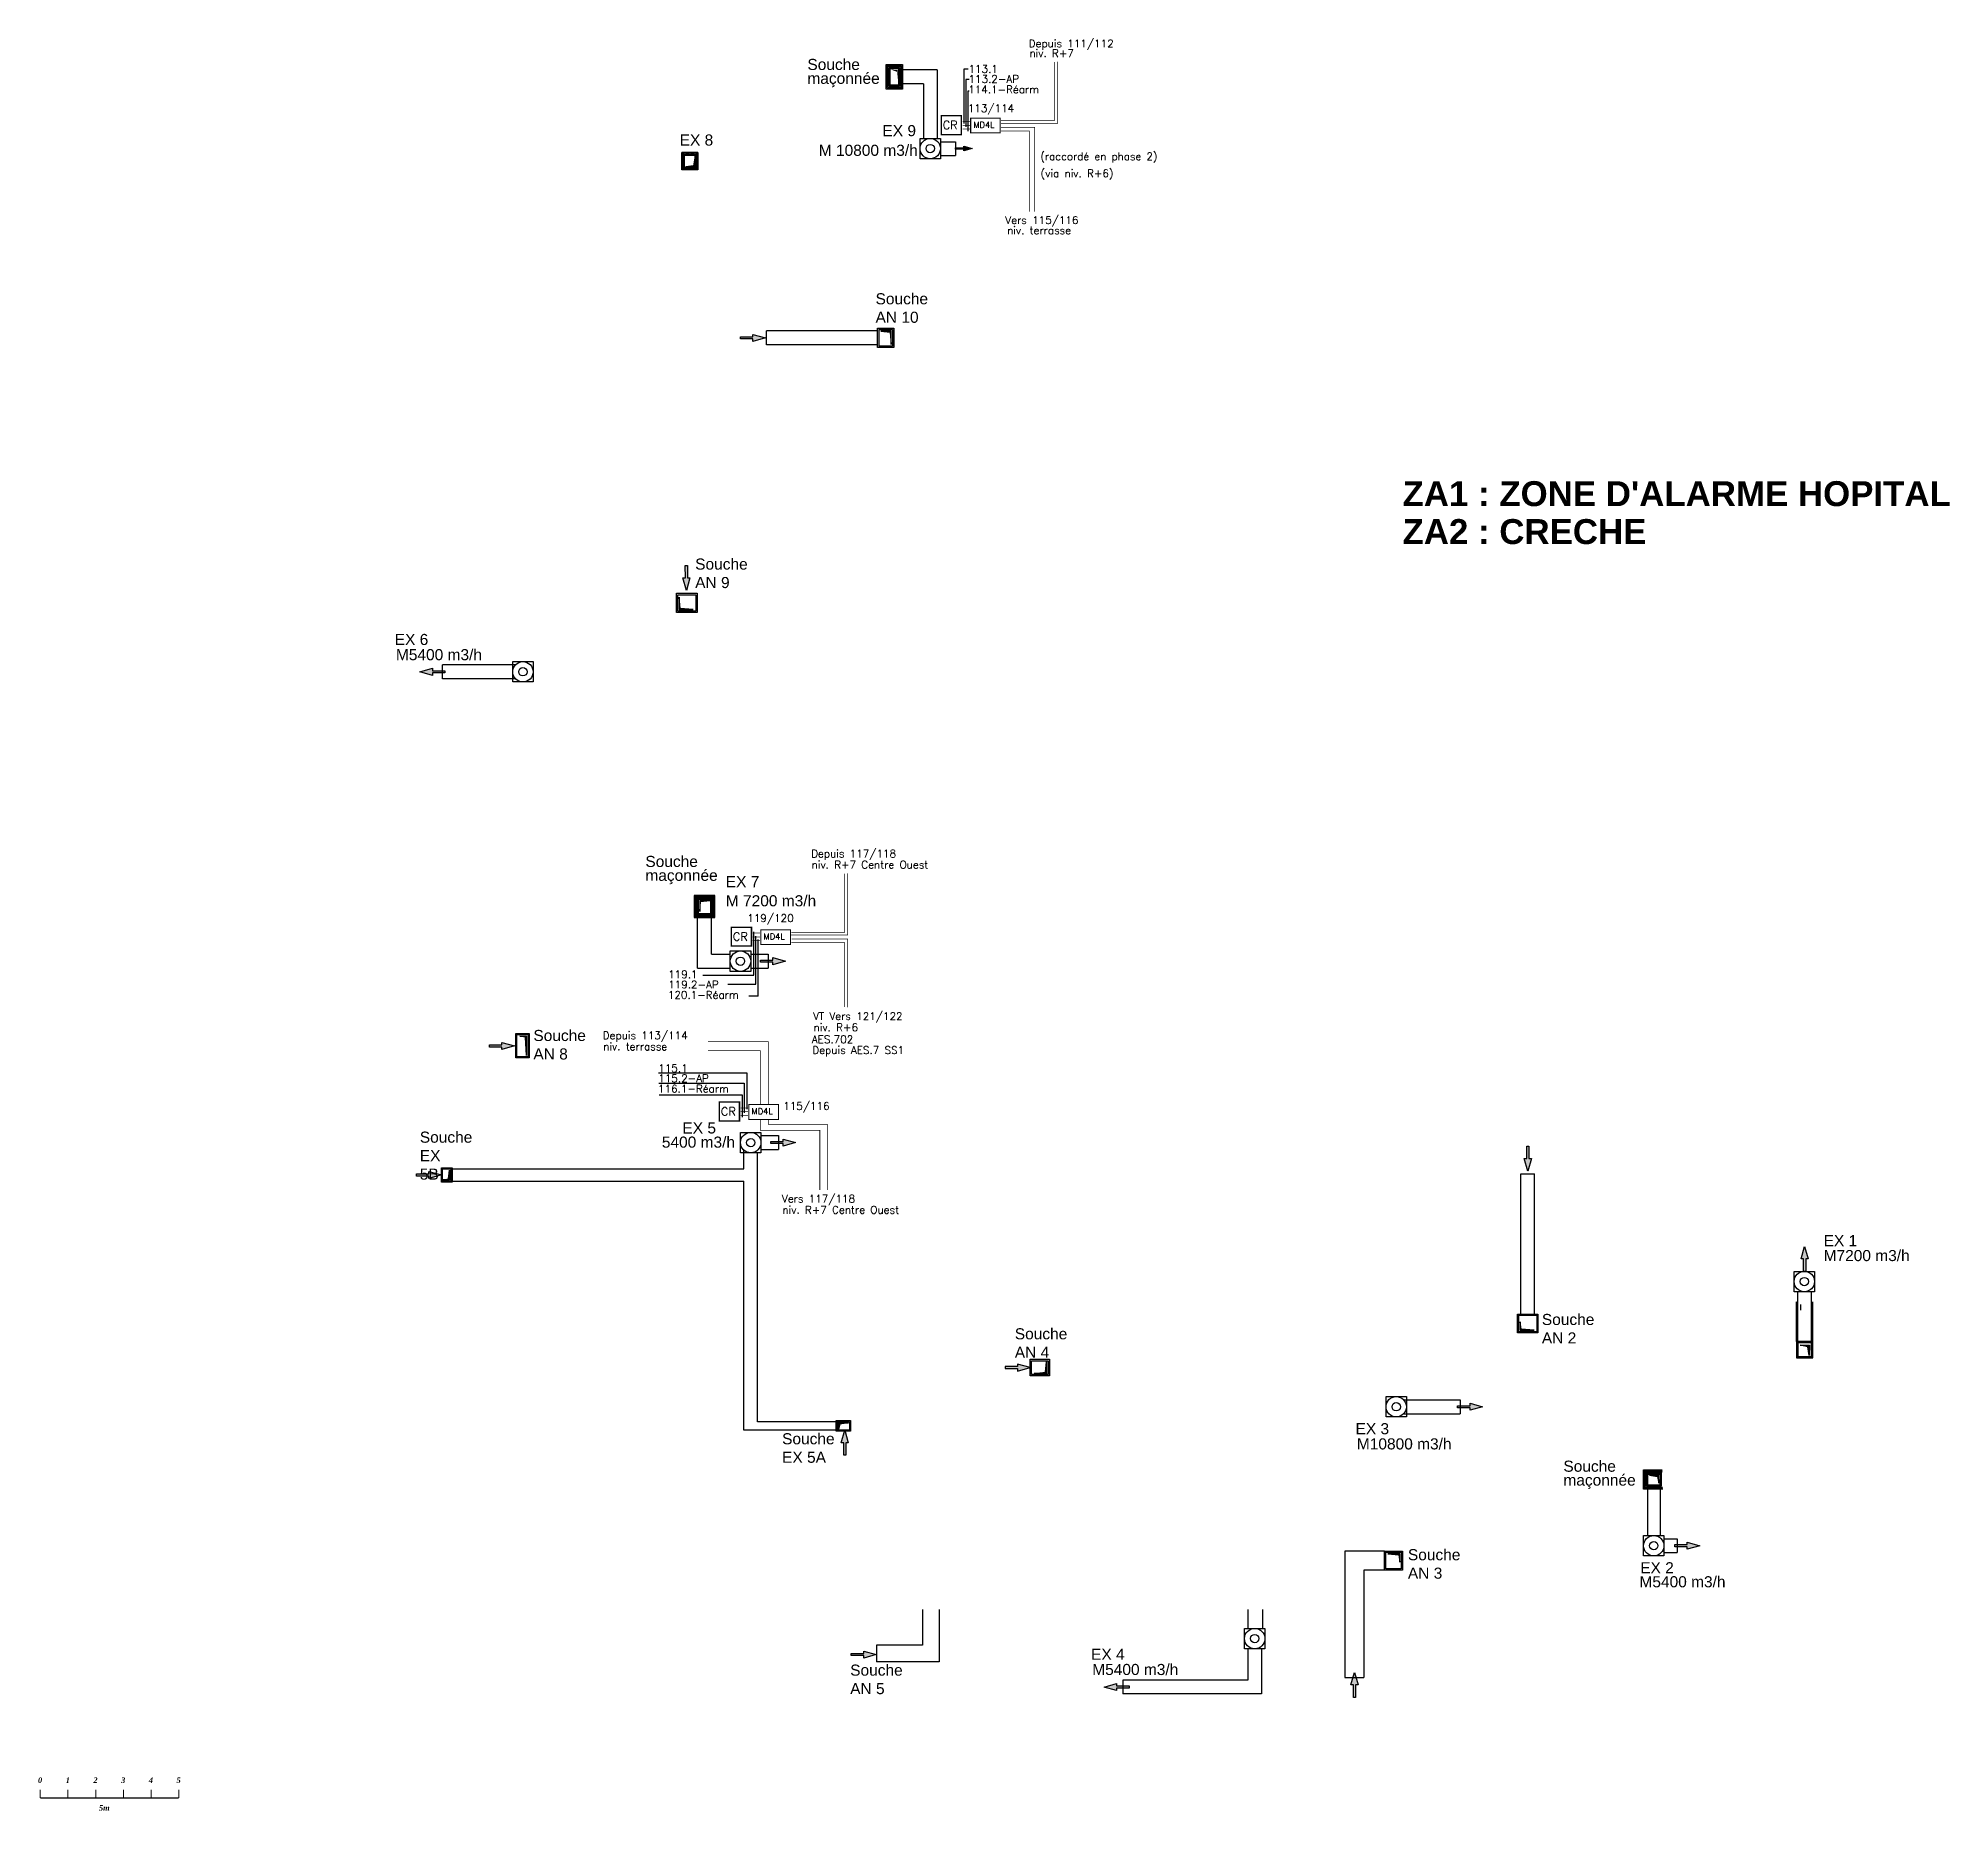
# Model space of a CAD drawing. Header units: millimetres. Extents: x -9.3 to 59.7, y -11.3 to 52.7.
import ezdxf
from ezdxf.enums import TextEntityAlignment as Align

# ---------------------------------------------------------------- set-up
doc = ezdxf.new("R2010")
doc.units = ezdxf.units.MM
doc.linetypes.add('CACHE2', pattern=[4.7625, 3.175, -1.5875])
doc.linetypes.add('SLD', pattern=[0])
for name, color, linetype in [('003 Mur porteur', 7, 'Continuous'), ('50-EXT', 10, 'Continuous'), ('51-AN', 140, 'Continuous'), ('AN', 140, 'Continuous'), ('ATEIS MISE EN SECURITE', 7, 'Continuous'), ('ATEIS ZONES MES', 7, 'Continuous'), ('BEG-EXT', 10, 'Continuous'), ('EXT', 10, 'Continuous'), ('SSI_DF_EX', 10, 'Continuous')]:
    doc.layers.add(name, color=color, linetype=linetype)
doc.styles.add('ARIAL', font='arial.ttf')
doc.styles.add('HELVL', font='ROMAND.SHX')
doc.styles.add('JOHNSON', font='')
doc.styles.add('ROMANC', font='romanc')
doc.styles.add('ROMANC9', font='')
doc.styles.get("Standard").update_dxf_attribs({"font": 'arial.ttf'})
doc.styles.get('JOHNSON').set_extended_font_data('Arial', bold=True)
doc.styles.get('ROMANC9').set_extended_font_data('Times New Roman', italic=True, bold=True)
pattern_1 = [(45, (-145.114403, -56.552166), (-0.026516504, 0.026516504), [])]
pattern_2 = [(45, (-145.43144, -56.552166), (-0.026516504, 0.026516504), [])]
pattern_3 = [(45, (-145.114403, -56.552166), (-0.0176776695, 0.0176776695), [])]

# ---------------------------------------------------------------- blocks, each defined once
blk = doc.blocks.new('ECHELLE')
at = {"linetype": 'Continuous', "lineweight": 20}
for p, q in [((0, 3), (0, 0)), ((10, 0), (10, 3)), ((20, 0), (20, 3)), ((30, 0), (30, 3)), ((40, 0), (40, 3)), ((50, 0), (50, 3))]:
    blk.add_line(p, q, dxfattribs=at)
at = {"linetype": 'Continuous', "lineweight": 20, "const_width": 0.5, "flags": 128}
blk.add_lwpolyline([(0, 0), (50, 0)], dxfattribs=at)
at = {"linetype": 'Continuous', "style": 'ROMANC9'}
for s, p in [('0', (-0.83, 5.42)), ('1', (9.17, 5.42)), ('2', (19.17, 5.42)), ('3', (29.17, 5.42)), ('4', (39.17, 5.42)), ('5', (49.17, 5.42)), ('5m', (21.17, -4.58))]:
    blk.add_text(s, height=2, dxfattribs=at).set_placement(p)
blk = doc.blocks.new('w-SSI-Flèche-DF')
blk.add_hatch(color=256).paths.add_polyline_path([(30, 8.5), (30, 2.5), (0, 2.5), (0, -2.5), (30, -2.5), (30, -8.5), (60, 0)])
blk.add_lwpolyline([(30, 8.5), (60, 0), (30, -8.5), (30, -2.5), (0, -2.5), (0, 2.5), (30, 2.5), (30, 8.5)])
blk = doc.blocks.new('A$C20DD5AA8')
at = {"color": 4, "linetype": 'Continuous', "const_width": 0.364}
blk.add_lwpolyline([(0.18, 5.52), (0.18, 0.18), (10.88, 0.18), (10.88, 5.52)], close=True, dxfattribs=at)
at = {"linetype": 'Continuous', "style": 'ROMANC'}
blk.add_text('MD4L', height=2.183, dxfattribs=at).set_placement((1.13, 2))
blk = doc.blocks.new('COFFRET DE RELAYAGE VENTILATEUR')
at = {"color": 4, "linetype": 'Continuous', "const_width": 0.02}
blk.add_lwpolyline([(0, 0.275), (0, 0), (0.292, 0), (0.292, 0.275)], close=True, dxfattribs=at)
at = {"linetype": 'SLD', "style": 'ROMANC'}
blk.add_text('CR', height=0.1211, dxfattribs=at).set_placement((0.021, 0.079))

msp = doc.modelspace()

# ---------------------------------------------------------------- hatches: boundary and pattern name
at = {"layer": '50-EXT', "lineweight": 9}
h = msp.add_hatch(dxfattribs=at)
h.set_pattern_fill('ANSI31', color=9, scale=0.3)
h.set_pattern_definition(pattern_2)
h.paths.add_polyline_path([(21.5, 50.84), (21.343, 50.84), (21.343, 51.72), (21.923, 51.72), (21.923, 50.84)])
h.paths.add_polyline_path([(21.403, 50.9), (21.403, 51.66), (21.863, 51.66), (21.863, 50.9)], flags=16)
h = msp.add_hatch(dxfattribs=at)
h.set_pattern_fill('ANSI31', color=9, scale=0.3)
h.set_pattern_definition(pattern_2)
h.paths.add_polyline_path([(21.483, 50.98), (21.483, 51.58), (21.783, 51.58), (21.783, 50.98)], flags=16)
h.paths.add_polyline_path([(21.443, 50.94), (21.443, 51.62), (21.823, 51.62), (21.823, 50.94)])
at = {"layer": '50-EXT', "ltscale": 0.01}
msp.add_hatch(color=256, dxfattribs=at).paths.add_polyline_path([(21.756, 51.121), (21.752, 51.523), (21.513, 51.54), (21.722, 51.467)])
at = {"layer": '50-EXT', "lineweight": 9}
h = msp.add_hatch(dxfattribs=at)
h.set_pattern_fill('ANSI31', color=9, scale=0.3, angle=551.23841, style=0)
h.set_pattern_definition([(236.238407, (-149.813797, -55.209457), (0.031175894, -0.0208401924), [])])
h.paths.add_polyline_path([(13.967, 48.545), (13.967, 47.922), (14.541, 47.922), (14.541, 48.545)])
h.paths.add_polyline_path([(14.5, 48.505), (14.5, 47.963), (14.007, 47.963), (14.007, 48.505)], flags=16)
h.paths.add_polyline_path([(14.477, 48.482), (14.477, 47.985), (14.031, 47.985), (14.031, 48.482)], flags=0)
h.paths.add_polyline_path([(14.454, 48.459), (14.454, 48.009), (14.054, 48.009), (14.054, 48.459)], flags=0)
h = msp.add_hatch(dxfattribs=at)
h.set_pattern_fill('ANSI31', color=9, scale=0.3)
h.set_pattern_definition(pattern_1)
h.paths.add_polyline_path([(15.157, 21.745), (14.407, 21.745), (14.407, 20.945), (15.157, 20.945)])
h.paths.add_polyline_path([(14.477, 21.675), (15.087, 21.675), (15.087, 21.015), (14.477, 21.015)], flags=16)
h = msp.add_hatch(dxfattribs=at)
h.set_pattern_fill('ANSI31', color=9, scale=0.3)
h.set_pattern_definition(pattern_1)
h.paths.add_polyline_path([(14.517, 21.055), (15.047, 21.055), (15.047, 21.635), (14.517, 21.635)])
h.paths.add_polyline_path([(14.557, 21.595), (15.007, 21.595), (15.007, 21.095), (14.557, 21.095)], flags=16)
at = {"layer": '50-EXT'}
msp.add_hatch(color=256, dxfattribs=at).paths.add_polyline_path([(14.977, 21.557), (14.609, 21.557), (14.609, 21.16), (14.643, 21.524)])
at = {"layer": '51-AN'}
for points in [[(21.52, 41.624), (21.52, 42.108), (21.143, 42.108), (21.484, 42.071)], [(13.872, 32.504), (13.872, 32.057), (14.376, 32.057), (13.908, 32.094)], [(8.116, 16.671), (8.363, 16.671), (8.363, 15.968), (8.327, 16.635)], [(8.116, 16.671), (8.363, 16.671), (8.363, 15.968), (8.327, 16.635)], [(44.21, 6.353), (44.21, 6.052), (44.714, 6.052), (44.246, 6.089)], [(39.868, -2.311), (39.868, -2.01), (39.436, -2.01), (39.832, -2.047)]]:
    msp.add_hatch(color=256, dxfattribs=at).paths.add_polyline_path(points)
at = {"layer": 'AN', "ltscale": 0.04}
h = msp.add_hatch(color=256, dxfattribs=at)
h.dxf.hatch_style = 1
h.paths.add_polyline_path([(5.58, 11.827), (5.58, 11.477), (5.355, 11.477), (5.541, 11.517)])
h = msp.add_hatch(color=256, dxfattribs=at)
h.dxf.hatch_style = 1
h.paths.add_polyline_path([(27.127, 4.91), (27.088, 4.54), (26.677, 4.5), (27.127, 4.5)])
h = msp.add_hatch(color=256, dxfattribs=at)
h.dxf.hatch_style = 1
h.paths.add_polyline_path([(19.622, 2.474), (19.622, 2.711), (19.974, 2.711), (19.661, 2.672)])
at = {"layer": 'BEG-EXT'}
h = msp.add_hatch(color=256, dxfattribs=at)
h.dxf.hatch_style = 1
h.paths.add_polyline_path([(5.58, 11.827), (5.58, 11.477), (5.355, 11.477), (5.541, 11.517)])
at = {"layer": 'BEG-EXT', "lineweight": 9}
h = msp.add_hatch(dxfattribs=at)
h.set_pattern_fill('ANSI31', color=9, scale=0.2, style=0)
h.set_pattern_definition(pattern_3)
h.paths.add_polyline_path([(54.228, 7.08), (54.188, 7.08), (54.188, 6.98), (54.228, 6.98)])
h.paths.add_polyline_path([(54.228, 6.98), (54.188, 6.98), (54.188, 6.78), (54.228, 6.78)])
h.paths.add_polyline_path([(54.228, 6.78), (54.188, 6.78), (54.188, 5.644), (54.228, 5.644)])
h.paths.add_polyline_path([(54.768, 7.08), (54.728, 7.08), (54.728, 6.98), (54.768, 6.98)])
h.paths.add_polyline_path([(54.768, 6.98), (54.728, 6.98), (54.728, 6.78), (54.768, 6.78)])
h.paths.add_polyline_path([(54.768, 6.78), (54.728, 6.78), (54.728, 5.644), (54.768, 5.644)])
h = msp.add_hatch(dxfattribs=at)
h.set_pattern_fill('ANSI31', color=9, scale=0.2, style=0)
h.set_pattern_definition(pattern_3)
h.paths.add_polyline_path([(54.188, 5.064), (54.768, 5.064), (54.768, 5.644), (54.188, 5.644)])
h.paths.add_polyline_path([(54.228, 5.604), (54.728, 5.604), (54.728, 5.104), (54.228, 5.104)], flags=16)
h.paths.add_polyline_path([(54.315, 5.522), (54.652, 5.521), (54.636, 5.138), (54.599, 5.461)], flags=0)
at = {"layer": 'BEG-EXT'}
msp.add_hatch(color=256, dxfattribs=at).paths.add_polyline_path([(54.315, 5.522), (54.652, 5.521), (54.636, 5.138), (54.599, 5.461)])
h = msp.add_hatch(color=256, dxfattribs=at)
h.dxf.hatch_style = 1
h.paths.add_polyline_path([(19.622, 2.474), (19.622, 2.711), (19.974, 2.711), (19.661, 2.672)])
at = {"layer": 'EXT', "ltscale": 0.01}
for points in [[(14.106, 48.037), (14.441, 48.035), (14.441, 48.416), (14.385, 48.066)], [(49.216, 0.537), (49.211, 0.823), (48.88, 0.822), (49.172, 0.783)], [(49.216, 0.537), (49.211, 0.823), (48.88, 0.822), (49.172, 0.783)]]:
    msp.add_hatch(color=256, dxfattribs=at).paths.add_polyline_path(points)
at = {"layer": 'EXT', "lineweight": 9}
h = msp.add_hatch(dxfattribs=at)
h.set_pattern_fill('ANSI31', color=9, scale=0.2, style=0)
h.set_pattern_definition(pattern_3)
h.paths.add_polyline_path([(49.34, 1.018), (48.66, 1.018), (48.66, 0.316), (49.361, 0.316, -0.016128), (49.349, 0.386), (48.73, 0.386), (48.73, 0.948), (49.34, 0.948)])
h.paths.add_polyline_path([(49.3, 0.908), (48.77, 0.908), (48.77, 0.426), (49.3, 0.426)], flags=17)
h.paths.add_polyline_path([(49.26, 0.868), (49.26, 0.466), (48.81, 0.466), (48.81, 0.868)], flags=16)

# ---------------------------------------------------------------- linework, layer by layer
at = {"layer": '003 Mur porteur', "linetype": 'Continuous'}
msp.add_line((54.34, 6.78), (54.34, 6.98), dxfattribs=at)
at = {"layer": '50-EXT'}
for p, q in [((23.18, 51.53), (21.923, 51.53)), ((23.18, 51.53), (23.18, 49.059)), ((22.68, 51.03), (21.923, 51.03)), ((22.68, 51.03), (22.68, 49.059)), ((23.297, 48.941), (23.844, 48.941)), ((23.297, 48.441), (23.844, 48.441)), ((23.844, 48.941), (23.844, 48.441)), ((48.81, 0.316), (48.81, -1.351)), ((49.26, 0.316), (49.26, -1.351)), ((34.384, -4.02), (34.384, -4.704)), ((34.914, -4.02), (34.914, -4.704))]:
    msp.add_line(p, q, dxfattribs=at)
at = {"layer": '50-EXT', "ltscale": 0.5}
for p, q in [((15.157, 21.745), (14.407, 21.745)), ((14.407, 21.745), (14.407, 20.945)), ((15.087, 21.675), (14.477, 21.675)), ((14.477, 21.675), (14.477, 21.015)), ((15.047, 21.635), (14.517, 21.635)), ((14.517, 21.635), (14.517, 21.055)), ((15.007, 21.595), (14.557, 21.595)), ((14.557, 21.595), (14.557, 21.095)), ((15.007, 21.095), (15.007, 21.595)), ((15.047, 21.055), (15.047, 21.635)), ((15.087, 21.015), (15.087, 21.675)), ((15.157, 20.945), (15.157, 21.745)), ((14.407, 20.945), (15.157, 20.945)), ((14.477, 21.015), (15.087, 21.015)), ((14.517, 21.055), (15.047, 21.055)), ((14.557, 21.095), (15.007, 21.095))]:
    msp.add_line(p, q, dxfattribs=at)
msp.add_lwpolyline([(21.5, 50.84), (21.343, 50.84), (21.343, 51.72), (21.923, 51.72), (21.923, 50.84), (21.5, 50.84)], dxfattribs=at)
for points in [[(21.403, 50.9), (21.403, 51.66), (21.863, 51.66), (21.863, 50.9)], [(21.443, 50.94), (21.443, 51.62), (21.823, 51.62), (21.823, 50.94)], [(21.483, 50.98), (21.483, 51.58), (21.783, 51.58), (21.783, 50.98)]]:
    msp.add_lwpolyline(points, close=True, dxfattribs=at)
at = {"layer": '50-EXT'}
msp.add_lwpolyline([(14.977, 21.557), (14.609, 21.557), (14.609, 21.16), (14.643, 21.524), (14.977, 21.557)], dxfattribs=at)
at = {"layer": '51-AN'}
for p, q in [((5.597, 11.884), (5.597, 11.884)), ((44.235, 11.703), (44.735, 11.703)), ((44.235, 6.64), (44.235, 11.703)), ((44.735, 6.64), (44.735, 11.703)), ((19.568, 2.718), (19.568, 2.718)), ((39.321, -1.912), (37.883, -1.912)), ((37.883, -1.912), (37.883, -6.469)), ((39.321, -2.604), (38.575, -2.604)), ((38.575, -2.604), (38.575, -6.469)), ((37.883, -6.469), (38.575, -6.469))]:
    msp.add_line(p, q, dxfattribs=at)
for points in [[(21.52, 41.624), (21.52, 42.108), (21.143, 42.108), (21.484, 42.071), (21.52, 41.624)], [(14.473, 32.655), (14.523, 32.655), (14.523, 31.955), (13.773, 31.955), (13.773, 32.655), (14.473, 32.655)], [(13.823, 32.596), (14.473, 32.596), (14.473, 32.005), (13.823, 32.005), (13.823, 32.596)], [(13.872, 32.504), (13.872, 32.057), (14.376, 32.057), (13.908, 32.094), (13.872, 32.504)], [(8.016, 15.921), (8.016, 16.721), (8.416, 16.721)], [(8.116, 16.671), (8.363, 16.671), (8.363, 15.968), (8.327, 16.635), (8.116, 16.671)], [(8.116, 16.671), (8.363, 16.671), (8.363, 15.968), (8.327, 16.635), (8.116, 16.671)], [(5.675, 11.884), (5.675, 11.399), (5.29, 11.399), (5.29, 11.918), (5.675, 11.918), (5.675, 11.884)], [(5.325, 11.434), (5.325, 11.884), (5.634, 11.884), (5.634, 11.434), (5.325, 11.434)], [(44.21, 6.353), (44.21, 6.052), (44.714, 6.052), (44.246, 6.089), (44.21, 6.353)], [(20.018, 2.796), (20.052, 2.796), (20.052, 2.411), (19.533, 2.411), (19.533, 2.796), (20.018, 2.796)], [(20.018, 2.446), (19.568, 2.446), (19.568, 2.755), (20.018, 2.755), (20.018, 2.446)], [(39.868, -2.311), (39.868, -2.01), (39.436, -2.01), (39.832, -2.047), (39.868, -2.311)], [(23.252, -4.02), (23.252, -5.908), (20.984, -5.908)], [(22.652, -4.02), (22.652, -5.308), (20.984, -5.308), (20.984, -5.908)]]:
    msp.add_lwpolyline(points, dxfattribs=at)
for points in [[(7.976, 15.881), (7.976, 16.761), (8.456, 16.761), (8.456, 15.881)], [(8.016, 15.921), (8.016, 16.721), (8.416, 16.721), (8.416, 15.921)], [(44.12, 6.64), (44.85, 6.64), (44.85, 5.96), (44.12, 5.96)], [(44.16, 6.6), (44.81, 6.6), (44.81, 6), (44.16, 6)], [(39.321, -1.912), (39.964, -1.912), (39.964, -2.604), (39.321, -2.604)], [(39.367, -1.958), (39.917, -1.958), (39.917, -2.558), (39.367, -2.558)]]:
    msp.add_lwpolyline(points, close=True, dxfattribs=at)
at = {"layer": 'AN'}
for p, q in [((17.02, 41.61), (17.02, 42.11)), ((21.02, 42.11), (17.02, 42.11)), ((21.02, 41.51), (21.02, 42.21)), ((21.02, 42.21), (21.62, 42.21)), ((21.07, 42.16), (21.57, 42.16)), ((21.07, 42.16), (21.07, 41.56)), ((21.57, 42.16), (21.57, 41.56)), ((21.62, 42.21), (21.62, 41.51)), ((21.02, 41.61), (17.02, 41.61)), ((21.62, 41.51), (21.02, 41.51)), ((21.57, 41.56), (21.07, 41.56))]:
    msp.add_line(p, q, dxfattribs=at)
at = {"layer": 'AN', "ltscale": 0.04}
for points in [[(5.58, 11.827), (5.58, 11.477), (5.355, 11.477), (5.541, 11.517), (5.58, 11.827)], [(27.127, 4.91), (27.127, 4.5), (26.677, 4.5), (27.088, 4.54), (27.127, 4.91)], [(19.622, 2.474), (19.622, 2.711), (19.974, 2.711), (19.661, 2.672), (19.622, 2.474)]]:
    msp.add_lwpolyline(points, dxfattribs=at)
for points in [[(26.531, 5.007), (27.231, 5.007), (27.231, 4.407), (26.531, 4.407)], [(26.581, 4.957), (27.181, 4.957), (27.181, 4.457), (26.581, 4.457)]]:
    msp.add_lwpolyline(points, close=True, dxfattribs=at)
at = {"layer": 'ATEIS MISE EN SECURITE', "color": 0, "linetype": 'ByBlock'}
for p, q in [((24.293, 51.554), (24.146, 51.554)), ((24.146, 51.554), (24.146, 49.6)), ((24.334, 51.184), (24.211, 51.184)), ((24.211, 51.184), (24.211, 49.471)), ((24.334, 50.768), (24.281, 50.768)), ((24.281, 50.768), (24.281, 49.324)), ((16.56, 18.872), (16.56, 20.427)), ((16.639, 18.537), (16.639, 20.277)), ((16.719, 18.104), (16.719, 20.155)), ((14.727, 18.872), (16.56, 18.872)), ((15.62, 18.537), (16.639, 18.537)), ((13.126, 15.346), (16.305, 15.346)), ((16.305, 15.346), (16.305, 14.037)), ((13.137, 14.966), (16.214, 14.966)), ((13.148, 14.552), (16.146, 14.552)), ((16.146, 14.552), (16.146, 13.743)), ((16.214, 14.966), (16.214, 13.901))]:
    msp.add_line(p, q, dxfattribs=at)
at = {"layer": 'ATEIS MISE EN SECURITE', "color": 0, "linetype": 'CACHE2'}
msp.add_line((16.719, 18.104), (16.388, 18.104), dxfattribs=at)
at = {"layer": 'ATEIS MISE EN SECURITE', "color": 4, "linetype": 'CACHE2', "ltscale": 0.1, "const_width": 0.025}
for points in [[(25.48, 49.595), (27.518, 49.595), (27.518, 51.824)], [(25.484, 49.462), (26.691, 49.462), (26.691, 46.414), (26.691, 46.414)], [(17.909, 20.314), (19.947, 20.314), (19.947, 22.543)], [(17.085, 14.198), (17.085, 16.466), (14.91, 16.466)], [(19.215, 11.121), (19.215, 13.484), (17.085, 13.484), (17.085, 13.646)]]:
    msp.add_lwpolyline(points, dxfattribs=at)
at = {"layer": 'ATEIS MISE EN SECURITE', "color": 1, "linetype": 'CACHE2', "ltscale": 0.1, "const_width": 0.025}
for points in [[(25.485, 49.699), (27.408, 49.699), (27.408, 51.813)], [(26.503, 46.421), (26.503, 46.421), (26.503, 49.322), (25.484, 49.322)], [(17.914, 20.418), (19.837, 20.418), (19.837, 22.531)], [(17.917, 20.035), (19.837, 20.035), (19.837, 17.716)], [(16.796, 14.198), (16.796, 16.138), (14.91, 16.138)], [(18.945, 11.111), (18.945, 13.267), (16.796, 13.267), (16.796, 13.651)]]:
    msp.add_lwpolyline(points, dxfattribs=at)
at = {"layer": 'ATEIS MISE EN SECURITE', "color": 30, "linetype": 'ByBlock', "const_width": 0.025}
for points in [[(24.359, 49.665), (24.096, 49.665)], [(16.788, 20.384), (16.525, 20.384)], [(16.355, 14.074), (16.092, 14.074)]]:
    msp.add_lwpolyline(points, dxfattribs=at)
at = {"layer": 'ATEIS MISE EN SECURITE', "color": 5, "linetype": 'ByBlock', "const_width": 0.025}
for points in [[(24.359, 49.531), (24.096, 49.531)], [(16.788, 20.249), (16.525, 20.249)], [(16.355, 13.939), (16.092, 13.939)]]:
    msp.add_lwpolyline(points, dxfattribs=at)
at = {"layer": 'ATEIS MISE EN SECURITE', "color": 6, "linetype": 'ByBlock', "const_width": 0.025}
for points in [[(24.359, 49.396), (24.096, 49.396)], [(16.788, 20.115), (16.525, 20.115)], [(16.355, 13.805), (16.092, 13.805)]]:
    msp.add_lwpolyline(points, dxfattribs=at)
at = {"layer": 'ATEIS MISE EN SECURITE', "color": 5, "linetype": 'CACHE2', "ltscale": 0.1, "const_width": 0.025}
msp.add_lwpolyline([(17.925, 20.169), (19.947, 20.169), (19.947, 17.706)], dxfattribs=at)
at = {"layer": 'BEG-EXT'}
for p, q in [((16.201, 11.884), (16.201, 12.555)), ((16.701, 2.755), (16.701, 12.457)), ((16.819, 13.076), (17.448, 13.076)), ((16.819, 12.576), (17.448, 12.576)), ((17.448, 13.076), (17.448, 12.576)), ((5.597, 11.884), (5.597, 11.884)), ((5.634, 11.884), (16.201, 11.884)), ((5.634, 11.434), (16.201, 11.434)), ((16.201, 2.446), (16.201, 11.434)), ((54.188, 5.644), (54.188, 7.08)), ((54.228, 7.08), (54.228, 7.445)), ((54.728, 7.445), (54.228, 7.445)), ((54.228, 5.604), (54.228, 7.08)), ((54.728, 7.08), (54.728, 7.445)), ((54.728, 5.604), (54.728, 7.08)), ((54.768, 5.644), (54.768, 7.08)), ((19.568, 2.446), (16.201, 2.446)), ((19.568, 2.755), (16.701, 2.755)), ((19.568, 2.718), (19.568, 2.718))]:
    msp.add_line(p, q, dxfattribs=at)
for points in [[(16.819, 13.194), (16.819, 12.457), (16.083, 12.457), (16.083, 13.194)], [(54.098, 8.18), (54.835, 8.18), (54.835, 7.445), (54.098, 7.445)]]:
    msp.add_lwpolyline(points, close=True, dxfattribs=at)
for points in [[(5.675, 11.884), (5.675, 11.399), (5.29, 11.399), (5.29, 11.918), (5.675, 11.918), (5.675, 11.884)], [(5.325, 11.434), (5.325, 11.884), (5.634, 11.884), (5.634, 11.434), (5.325, 11.434)], [(5.58, 11.827), (5.58, 11.477), (5.355, 11.477), (5.541, 11.517), (5.58, 11.827)], [(54.315, 5.522), (54.652, 5.521), (54.636, 5.138), (54.599, 5.461), (54.315, 5.522)], [(20.018, 2.796), (20.052, 2.796), (20.052, 2.411), (19.533, 2.411), (19.533, 2.796), (20.018, 2.796)], [(20.018, 2.446), (19.568, 2.446), (19.568, 2.755), (20.018, 2.755), (20.018, 2.446)], [(19.622, 2.474), (19.622, 2.711), (19.974, 2.711), (19.661, 2.672), (19.622, 2.474)]]:
    msp.add_lwpolyline(points, dxfattribs=at)
at = {"layer": 'BEG-EXT', "ltscale": 0.01}
for points in [[(54.188, 5.064), (54.768, 5.064), (54.768, 5.644), (54.188, 5.644)], [(54.228, 5.104), (54.728, 5.104), (54.728, 5.604), (54.228, 5.604)]]:
    msp.add_lwpolyline(points, close=True, dxfattribs=at)
at = {"layer": 'BEG-EXT'}
for centre, radius in [((16.451, 12.825), 0.368), ((16.451, 12.825), 0.15), ((54.467, 7.813), 0.368), ((54.467, 7.813), 0.15)]:
    msp.add_circle(centre, radius, dxfattribs=at)
at = {"layer": 'EXT'}
for p, q in [((14.541, 48.545), (13.967, 48.545)), ((13.967, 47.922), (13.967, 48.545)), ((14.007, 48.505), (14.5, 48.505)), ((14.007, 47.963), (14.007, 48.505)), ((14.031, 48.482), (14.031, 47.985)), ((14.477, 48.482), (14.031, 48.482)), ((14.054, 48.459), (14.054, 48.009)), ((14.054, 48.459), (14.454, 48.459)), ((14.054, 48.459), (14.454, 48.459)), ((14.454, 48.459), (14.454, 48.009)), ((14.454, 48.459), (14.454, 48.009)), ((14.477, 47.985), (14.477, 48.482)), ((14.5, 48.505), (14.5, 47.963)), ((14.541, 48.545), (14.541, 47.922)), ((14.541, 47.922), (13.967, 47.922)), ((14.5, 47.963), (14.007, 47.963)), ((14.031, 47.985), (14.477, 47.985)), ((14.454, 48.009), (14.054, 48.009)), ((14.454, 48.009), (14.054, 48.009)), ((48.73, 0.386), (48.73, 0.948)), ((48.73, 0.948), (49.34, 0.948)), ((49.349, 0.386), (48.73, 0.386))]:
    msp.add_line(p, q, dxfattribs=at)
at = {"layer": 'EXT', "ltscale": 0.5}
for p, q in [((14.5, 48.545), (14.031, 48.545)), ((14.477, 48.482), (14.054, 48.482)), ((14.454, 48.459), (14.077, 48.459)), ((14.454, 48.009), (14.454, 48.459)), ((14.477, 47.985), (14.477, 48.482)), ((14.054, 47.985), (14.477, 47.985))]:
    msp.add_line(p, q, dxfattribs=at)
at = {"layer": 'EXT', "ltscale": 0.01}
for points in [[(14.106, 48.037), (14.441, 48.035), (14.441, 48.416), (14.385, 48.066), (14.106, 48.037)], [(49.216, 0.537), (49.211, 0.823), (48.88, 0.822), (49.172, 0.783), (49.216, 0.537)], [(49.216, 0.537), (49.211, 0.823), (48.88, 0.822), (49.172, 0.783), (49.216, 0.537)]]:
    msp.add_lwpolyline(points, dxfattribs=at)
at = {"layer": 'EXT'}
for points in [[(49.361, 0.316), (48.66, 0.316), (48.66, 1.018), (49.34, 1.018)], [(49.3, 0.426), (48.77, 0.426), (48.77, 0.908), (49.3, 0.908), (49.3, 0.426), (49.3, 0.426)]]:
    msp.add_lwpolyline(points, dxfattribs=at)
at = {"layer": 'EXT', "ltscale": 0.5}
msp.add_lwpolyline([(49.26, 0.466), (49.26, 0.466), (49.26, 0.868), (48.81, 0.868), (48.81, 0.466)], dxfattribs=at)
at = {"layer": 'EXT'}
msp.add_lwpolyline([(48.81, 0.466), (48.81, 0.868), (49.26, 0.868), (49.26, 0.466)], close=True, dxfattribs=at)
at = {"layer": 'SSI_DF_EX'}
for p, q in [((5.325, 29.563), (5.325, 30.063)), ((7.976, 30.063), (5.325, 30.063)), ((7.976, 29.563), (5.325, 29.563)), ((14.532, 19.121), (14.532, 20.945)), ((15.032, 19.621), (15.032, 20.945)), ((15.032, 19.621), (15.713, 19.621)), ((16.449, 19.621), (17.078, 19.621)), ((17.078, 19.621), (17.078, 19.121)), ((14.532, 19.121), (15.713, 19.121)), ((16.449, 19.121), (17.078, 19.121)), ((39.996, 3.545), (42.047, 3.545)), ((42.047, 3.545), (42.047, 3.045)), ((39.996, 3.045), (42.047, 3.045)), ((49.403, -1.469), (49.883, -1.469)), ((49.403, -1.969), (49.883, -1.969)), ((49.883, -1.469), (49.883, -1.969)), ((29.874, -6.567), (29.874, -7.067))]:
    msp.add_line(p, q, dxfattribs=at)
for points in [[(22.561, 49.059), (23.297, 49.059), (23.297, 48.323), (22.561, 48.323)], [(8.599, 29.445), (7.862, 29.445), (7.862, 30.181), (8.599, 30.181)], [(16.449, 19.74), (16.449, 19.003), (15.713, 19.003), (15.713, 19.74)], [(39.373, 3.663), (40.109, 3.663), (40.109, 2.927), (39.373, 2.927)], [(48.666, -1.351), (49.403, -1.351), (49.403, -2.086), (48.666, -2.086)], [(34.267, -4.704), (35.004, -4.704), (35.004, -5.439), (34.267, -5.439)]]:
    msp.add_lwpolyline(points, close=True, dxfattribs=at)
for points in [[(34.886, -5.439), (34.886, -7.067), (29.874, -7.067)], [(34.386, -5.439), (34.386, -6.567), (29.874, -6.567)]]:
    msp.add_lwpolyline(points, dxfattribs=at)
for centre, radius in [((22.929, 48.691), 0.368), ((22.929, 48.691), 0.15), ((8.23, 29.813), 0.368), ((8.23, 29.813), 0.15), ((16.081, 19.371), 0.368), ((16.081, 19.371), 0.15), ((39.741, 3.295), 0.368), ((39.741, 3.295), 0.15), ((49.035, -1.719), 0.368), ((49.034, -1.719), 0.15), ((34.636, -5.071), 0.368), ((34.636, -5.071), 0.15)]:
    msp.add_circle(centre, radius, dxfattribs=at)

# ---------------------------------------------------------------- block references
at = {"xscale": 0.1, "yscale": 0.1, "zscale": 0.1}
msp.add_blockref('ECHELLE', (-9.184, -10.822), dxfattribs=at)
at = {"layer": '51-AN', "xscale": 0.0149999999996654, "yscale": 0.0149999999996654, "zscale": 0.0149999999996654}
for p, rotation in [((16.082, 41.859), 0.0799990439523166), ((14.129, 33.649), 270.0799990439523), ((7.026, 16.311), 0.07999904395225302), ((44.491, 12.697), 270.0799990439523), ((4.39, 11.657), 0.07999904395225302), ((20.081, -5.649), 0.07999904395225302), ((38.237, -7.192), 90.07999904395226)]:
    msp.add_blockref('w-SSI-Flèche-DF', p, dxfattribs=dict(at, rotation=rotation))
at = {"layer": 'AN', "yscale": 0.0149999999996654, "zscale": 0.0149999999996654}
for p, xscale, rotation in [((25.631, 4.708), -0.0149999999996654, 179.9200009560477), ((19.844, 1.546), 0.0149999999996654, 90.0799990439523)]:
    msp.add_blockref('w-SSI-Flèche-DF', p, dxfattribs=dict(at, xscale=xscale, rotation=rotation))
at = {"layer": 'ATEIS MISE EN SECURITE', "linetype": 'Continuous', "xscale": 2.474529750000001, "yscale": 2.474529750000001, "zscale": 2.474529750000001}
for p in [(23.327, 49.197), (15.756, 19.915), (15.323, 13.605)]:
    msp.add_blockref('COFFRET DE RELAYAGE VENTILATEUR', p, dxfattribs=at)
at = {"layer": 'ATEIS MISE EN SECURITE', "color": 0, "xscale": 0.1, "yscale": 0.1, "zscale": 0.1}
for p in [(24.369, 49.237), (16.798, 19.956), (16.365, 13.646)]:
    msp.add_blockref('A$C20DD5AA8', p, dxfattribs=at)
at = {"layer": 'BEG-EXT', "xscale": 0.0149999999996654, "yscale": 0.0149999999996654, "zscale": 0.0149999999996654}
for p, rotation in [((17.171, 12.826), 0.07999904395234901), ((4.39, 11.657), 0.07999904395225302), ((54.48, 8.18), 90.07999904395236), ((19.844, 1.546), 90.0799990439523)]:
    msp.add_blockref('w-SSI-Flèche-DF', p, dxfattribs=dict(at, rotation=rotation))
at = {"layer": 'SSI_DF_EX'}
for p, xscale, yscale, zscale, rotation in [((23.844, 48.691), 0.009999999999776932, 0.009999999999776932, 0.009999999999776932, 0.07999904395234898), ((5.415, 29.813), 0.0149999999996654, 0.0149999999996654, 0.0149999999996654, 180.0799990439523), ((16.801, 19.371), 0.0149999999996654, 0.0149999999996654, 0.0149999999996654, 0.07999904395234901), ((41.956, 3.295), 0.0149999999996654, 0.0149999999996654, 0.0149999999996654, 0.07999904395234901), ((49.792, -1.719), 0.0149999999996654, 0.0149999999996654, 0.0149999999996654, 0.07999904395234901), ((30.103, -6.816), 0.0149999999996654, 0.0149999999996654, 0.0149999999996654, 180.0799990439523)]:
    msp.add_blockref('w-SSI-Flèche-DF', p, dxfattribs=dict(at, xscale=xscale, yscale=yscale, zscale=zscale, rotation=rotation))

# ---------------------------------------------------------------- texts
at = {"color": 0, "style": 'HELVL'}
msp.add_text('(raccordé en phase 2)', height=0.2722, dxfattribs=at).set_placement((26.903, 48.275))
at = {"layer": '50-EXT', "ltscale": 0.5, "style": 'ARIAL'}
for s, p in [('EX 9', (21.809, 49.139)), (' M 10800 m3/h', (20.615, 48.43)), (' M 7200 m3/h', (17.105, 21.351))]:
    msp.add_text(s, height=0.4, dxfattribs=at).set_placement(p, align=Align.CENTER)
at = {"layer": '50-EXT', "char_height": 0.4, "width": 0.7443, "attachment_point": 1, "line_spacing_factor": 0.75}
for insert in [(18.496, 51.928), (12.65, 23.171), (45.774, 1.35)]:
    msp.add_mtext('Souche \\Pmaçonnée', dxfattribs=dict(at, insert=insert))
at = {"layer": '51-AN', "char_height": 0.4, "attachment_point": 1}
for s, insert, width in [('Souche AN 10', (20.955, 43.473), 1.82469), ('Souche AN 9', (14.447, 33.901), 1.36452), ('Souche AN 8', (8.609, 16.891), 1.55514), ('Souche AN 2', (44.997, 6.644), 1.36452), ('Souche AN 4', (25.979, 6.127), 1.36452), ('Souche AN 3', (40.163, -1.843), 1.55514), ('Souche AN 5', (20.04, -6.008), 1.55514)]:
    msp.add_mtext(s, dxfattribs=dict(at, insert=insert, width=width))
at = {"layer": 'ATEIS MISE EN SECURITE', "color": 0, "style": 'HELVL'}
for s, height, p in [('Depuis 111/112', 0.27495, (26.482, 52.346)), ('niv. R+7', 0.2749, (26.509, 51.996)), ('113.1', 0.2749, (24.308, 51.428)), ('113.2-AP', 0.2749, (24.308, 51.063)), ('114.1-Réarm', 0.27495, (24.298, 50.687)), ('113/114', 0.2749, (24.283, 50.009)), ('(via niv. R+6)', 0.27495, (26.913, 47.662)), ('Vers 115/116', 0.27495, (25.637, 45.972)), ('niv. terrasse', 0.27495, (25.702, 45.603)), ('Depuis 117/118', 0.27495, (18.631, 23.117)), ('niv. R+7 Centre Ouest', 0.27495, (18.649, 22.715)), ('119/120', 0.2749, (16.327, 20.788)), ('119.1', 0.2749, (13.472, 18.758)), ('119.2-AP', 0.2749, (13.472, 18.393)), ('120.1-Réarm', 0.27495, (13.461, 18.018)), ('VT Vers 121/122', 0.27495, (18.701, 17.25)), ('Depuis 113/114', 0.27495, (11.112, 16.556)), ('AES.702', 0.2749, (18.654, 16.414)), ('niv. R+6', 0.2749, (18.719, 16.848)), ('niv. terrasse', 0.27495, (11.129, 16.154)), ('Depuis AES.7 SS1', 0.27495, (18.675, 16.025)), ('115.1', 0.2749, (13.115, 15.372)), ('115.2-AP', 0.2749, (13.115, 15.007)), ('116.1-Réarm', 0.27495, (13.105, 14.632)), ('115/116', 0.2749, (17.625, 14.008)), ('Vers 117/118', 0.27495, (17.577, 10.663)), ('niv. R+7 Centre Ouest', 0.27495, (17.594, 10.261))]:
    msp.add_text(s, height=height, dxfattribs=at).set_placement(p)
at = {"layer": 'ATEIS ZONES MES', "color": 0, "char_height": 0.9, "width": 30.45065, "attachment_point": 1, "style": 'JOHNSON'}
for s, insert in [("ZA1 : ZONE D'ALARME HOPITAL", (39.969, 36.691)), ('ZA2 : CRECHE', (39.969, 35.322))]:
    msp.add_mtext(s, dxfattribs=dict(at, insert=insert))
at = {"layer": 'BEG-EXT', "ltscale": 0.5, "style": 'ARIAL'}
for s, p in [('EX 5', (14.593, 13.154)), (' 5400 m3/h', (14.487, 12.643))]:
    msp.add_text(s, height=0.4, dxfattribs=at).set_placement(p, align=Align.CENTER)
at = {"layer": 'BEG-EXT', "char_height": 0.4, "attachment_point": 1}
for s, insert, width in [('Souche EX 5B', (4.511, 13.222), 1.55514), ('EX 1', (55.163, 9.488), 2.09347), ('Souche EX 5A', (17.583, 2.34), 1.68239)]:
    msp.add_mtext(s, dxfattribs=dict(at, insert=insert, width=width))
at = {"layer": 'BEG-EXT', "ltscale": 0.5, "insert": (55.163, 8.95), "char_height": 0.4, "width": 3.45089, "attachment_point": 1, "style": 'ARIAL'}
msp.add_mtext('M7200 m3/h', dxfattribs=at)
at = {"layer": 'EXT', "ltscale": 0.5, "style": 'ARIAL'}
for s, p in [('   EX 6', (3.979, 30.78)), ('M5400 m3/h', (5.202, 30.231)), ('EX 7', (16.156, 22.04)), ('   EX 3', (38.647, 2.303)), ('M10800 m3/h', (40.03, 1.755)), ('   EX 2', (48.919, -2.715)), ('M5400 m3/h', (50.071, -3.22)), ('   EX 4', (29.105, -5.837)), ('M5400 m3/h', (30.327, -6.385))]:
    msp.add_text(s, height=0.4, dxfattribs=at).set_placement(p, align=Align.CENTER)
at = {"layer": 'EXT', "insert": (13.887, 49.201), "char_height": 0.4, "width": 1.36452, "attachment_point": 1}
msp.add_mtext('EX 8', dxfattribs=at)

doc.saveas('drawing.dxf')
